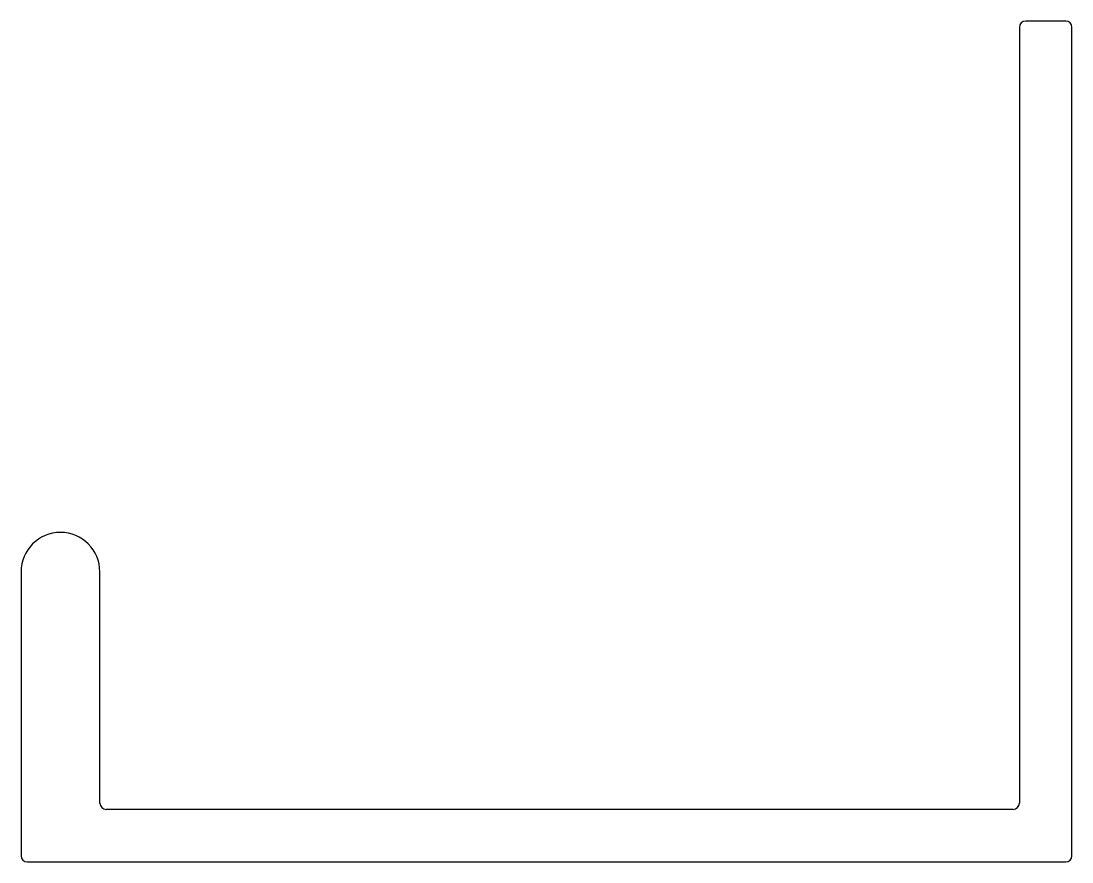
# Model space of a CAD drawing. Extents: x -25.3 to 38.2, y 10.6 to 61.4.
import ezdxf

# ---------------------------------------------------------------- set-up
doc = ezdxf.new("R2010")
doc.units = 0
doc.layers.get('0').update_dxf_attribs({"linetype": 'CONTINUOUS'})

msp = doc.modelspace()

# ---------------------------------------------------------------- linework, layer by layer
at = {"linetype": 'CONTINUOUS'}
for p, q in [((34.985, 60.983), (34.985, 14.12)), ((37.779, 61.364), (35.366, 61.364)), ((38.16, 10.945), (38.16, 60.983)), ((-25.34, 28.089), (-25.34, 10.945)), ((-20.577, 14.12), (-20.577, 28.089)), ((34.604, 13.739), (-20.196, 13.739)), ((-24.959, 10.564), (37.779, 10.564))]:
    msp.add_line(p, q, dxfattribs=at)
for centre, radius, start, end in [((35.366, 60.983), 0.381, 90, 180), ((37.779, 60.983), 0.381, 360, 90), ((-22.958, 28.089), 2.381, 0, 180), ((-20.196, 14.12), 0.381, 180, 270), ((34.604, 14.12), 0.381, 270, 0), ((-24.959, 10.945), 0.381, 180, 270), ((37.779, 10.945), 0.381, 270, 0)]:
    msp.add_arc(centre, radius, start, end, dxfattribs=at)

doc.saveas('drawing.dxf')
